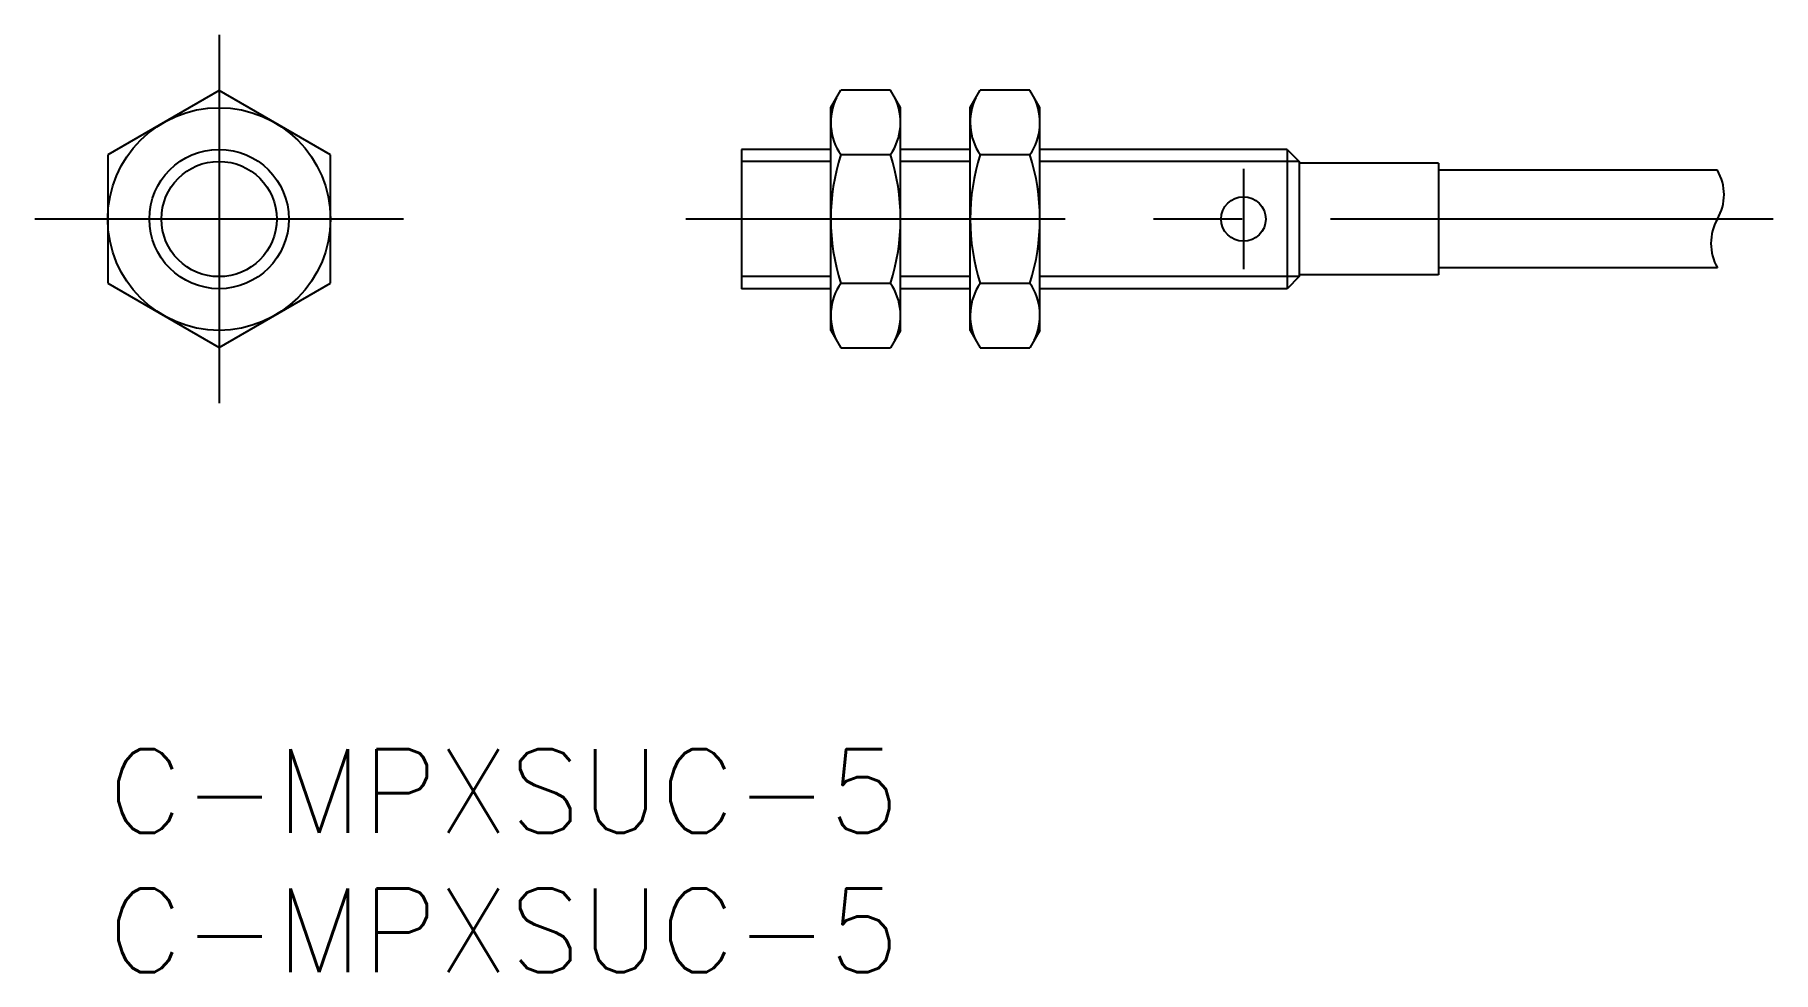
# Model space of a CAD drawing. Extents: x -2.6 to 59.7, y -8 to 25.6.
import ezdxf
from ezdxf.enums import TextEntityAlignment as Align

# ---------------------------------------------------------------- set-up
doc = ezdxf.new("R2010")
doc.units = 0
doc.header["$LTSCALE"] = 0.5
doc.linetypes.add('CENTER', pattern=[50.8, 31.75, -6.35, 6.35, -6.35])
doc.layers.get('0').update_dxf_attribs({"linetype": 'CONTINUOUS'})
doc.layers.add('CENTER', color=1, linetype='CENTER')
doc.styles.get("Standard").update_dxf_attribs({"font": 'txt.shx', "height": 3, "bigfont": 'bigfont.shx'})

msp = doc.modelspace()

# ---------------------------------------------------------------- linework, layer by layer
at = {"color": 7, "linetype": 'CONTINUOUS'}
for p, q in [((3.993, 23.63), (0, 21.325)), ((7.986, 21.325), (3.993, 23.63)), ((25.932, 23.02), (26.289, 23.639)), ((28.074, 23.639), (26.289, 23.639)), ((28.432, 23.02), (28.074, 23.639)), ((30.932, 23.02), (31.289, 23.639)), ((33.074, 23.639), (31.289, 23.639)), ((33.432, 23.02), (33.074, 23.639)), ((25.932, 15.02), (25.932, 23.02)), ((28.432, 15.02), (28.432, 23.02)), ((30.932, 15.02), (30.932, 23.02)), ((33.432, 15.02), (33.432, 23.02)), ((0, 21.325), (0, 16.714)), ((7.986, 16.714), (7.986, 21.325)), ((22.732, 21.52), (22.732, 16.52)), ((25.932, 21.52), (22.732, 21.52)), ((26.289, 21.329), (28.074, 21.329)), ((30.932, 21.52), (28.432, 21.52)), ((31.289, 21.329), (33.074, 21.329)), ((42.299, 21.52), (33.432, 21.52)), ((42.299, 21.52), (42.299, 16.52)), ((42.299, 21.52), (42.732, 21.087)), ((42.732, 21.087), (42.732, 16.953)), ((47.732, 21.02), (42.732, 21.02)), ((47.732, 21.02), (47.732, 17.02)), ((57.732, 20.77), (47.732, 20.77)), ((42.732, 16.953), (42.299, 16.52)), ((47.732, 17.02), (42.732, 17.02)), ((57.732, 17.27), (47.732, 17.27)), ((0, 16.714), (3.993, 14.409)), ((3.993, 14.409), (7.986, 16.714)), ((25.932, 16.52), (22.732, 16.52)), ((28.074, 16.71), (26.289, 16.71)), ((30.932, 16.52), (28.432, 16.52)), ((33.074, 16.71), (31.289, 16.71)), ((42.299, 16.52), (33.432, 16.52)), ((25.932, 15.02), (26.289, 14.401)), ((28.432, 15.02), (28.074, 14.401)), ((30.932, 15.02), (31.289, 14.401)), ((33.432, 15.02), (33.074, 14.401)), ((26.289, 14.401), (28.074, 14.401)), ((31.289, 14.401), (33.074, 14.401))]:
    msp.add_line(p, q, dxfattribs=at)
at = {"color": 3, "linetype": 'CONTINUOUS'}
for p, q in [((25.932, 21.087), (22.732, 21.087)), ((30.932, 21.087), (28.432, 21.087)), ((42.732, 21.087), (33.432, 21.087)), ((25.932, 16.953), (22.732, 16.953)), ((30.932, 16.953), (28.432, 16.953)), ((42.732, 16.953), (33.432, 16.953))]:
    msp.add_line(p, q, dxfattribs=at)
at = {"color": 7, "linetype": 'CONTINUOUS'}
for centre, radius in [((3.993, 19.02), 3.993), ((3.993, 19.02), 2.067), ((40.732, 19.02), 0.8)]:
    msp.add_circle(centre, radius, dxfattribs=at)
at = {"color": 3, "linetype": 'CONTINUOUS'}
msp.add_circle((3.993, 19.02), 2.5, dxfattribs=at)
at = {"color": 7, "linetype": 'CONTINUOUS'}
for centre, radius, start, end in [((27.976, 22.484), 2.045, 154.38425, 214.38425), ((26.387, 22.484), 2.045, 325.61575, 25.61575), ((32.976, 22.484), 2.045, 154.38425, 214.38425), ((31.387, 22.484), 2.045, 325.61575, 25.61575), ((33.574, 19.02), 7.643, 162.41205, 197.58795), ((20.789, 19.02), 7.643, 342.41205, 17.58795), ((38.574, 19.02), 7.643, 162.41205, 197.58795), ((25.789, 19.02), 7.643, 342.41205, 17.58795), ((27.976, 15.556), 2.045, 145.61575, 205.61575), ((26.387, 15.556), 2.045, 334.38425, 34.38425), ((32.976, 15.556), 2.045, 145.61575, 205.61575), ((31.387, 15.556), 2.045, 334.38425, 34.38425)]:
    msp.add_arc(centre, radius, start, end, dxfattribs=at)
at = {"color": 3, "linetype": 'CONTINUOUS'}
for centre, start, end in [((56.216, 19.895), 330.00004, 29.99996), ((59.247, 18.145), 150, 210)]:
    msp.add_arc(centre, 1.75, start, end, dxfattribs=at)
at = {"layer": 'CENTER', "color": 1, "linetype": 'CENTER'}
for p, q in [((3.993, 25.63), (3.993, 12.409)), ((40.732, 20.82), (40.732, 17.22)), ((10.603, 19.02), (-2.618, 19.02)), ((59.732, 19.02), (20.732, 19.02))]:
    msp.add_line(p, q, dxfattribs=at)

# ---------------------------------------------------------------- texts
at = {"color": 7, "linetype": 'CONTINUOUS'}
for p in [(0, 0), (0, -5)]:
    msp.add_text('C-MPXSUC-5', height=3, dxfattribs=at).set_placement(p, align=Align.TOP_LEFT)

doc.saveas('drawing.dxf')
